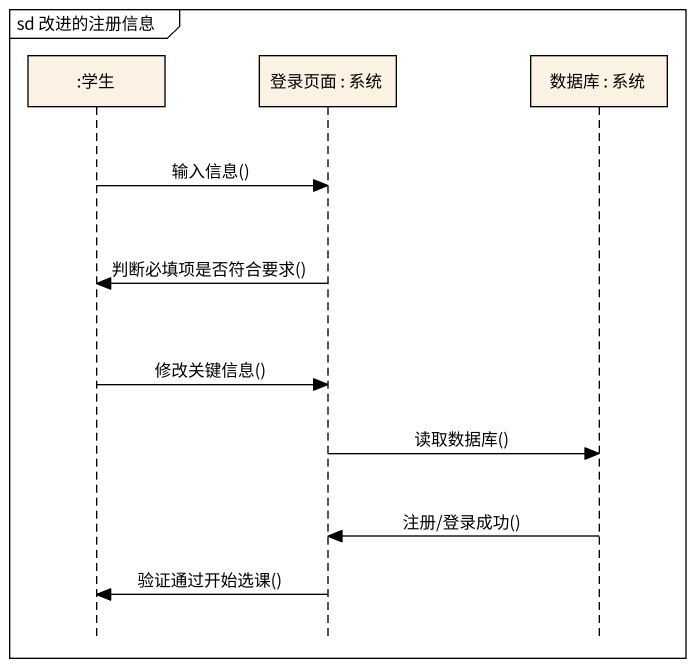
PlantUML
@startuml
mainframe sd 改进的注册信息
hide footbox
participant ":学生" as 学生
participant "登录页面 : 系统" as 登录页面
participant "数据库 : 系统" as 数据库

学生 -> 登录页面 : 输入信息()
登录页面 -> 学生 : 判断必填项是否符合要求()
学生 -> 登录页面 : 修改关键信息()
登录页面 -> 数据库 : 读取数据库()
数据库 -> 登录页面 : 注册/登录成功()
登录页面 -> 学生 : 验证通过开始选课()
@enduml
